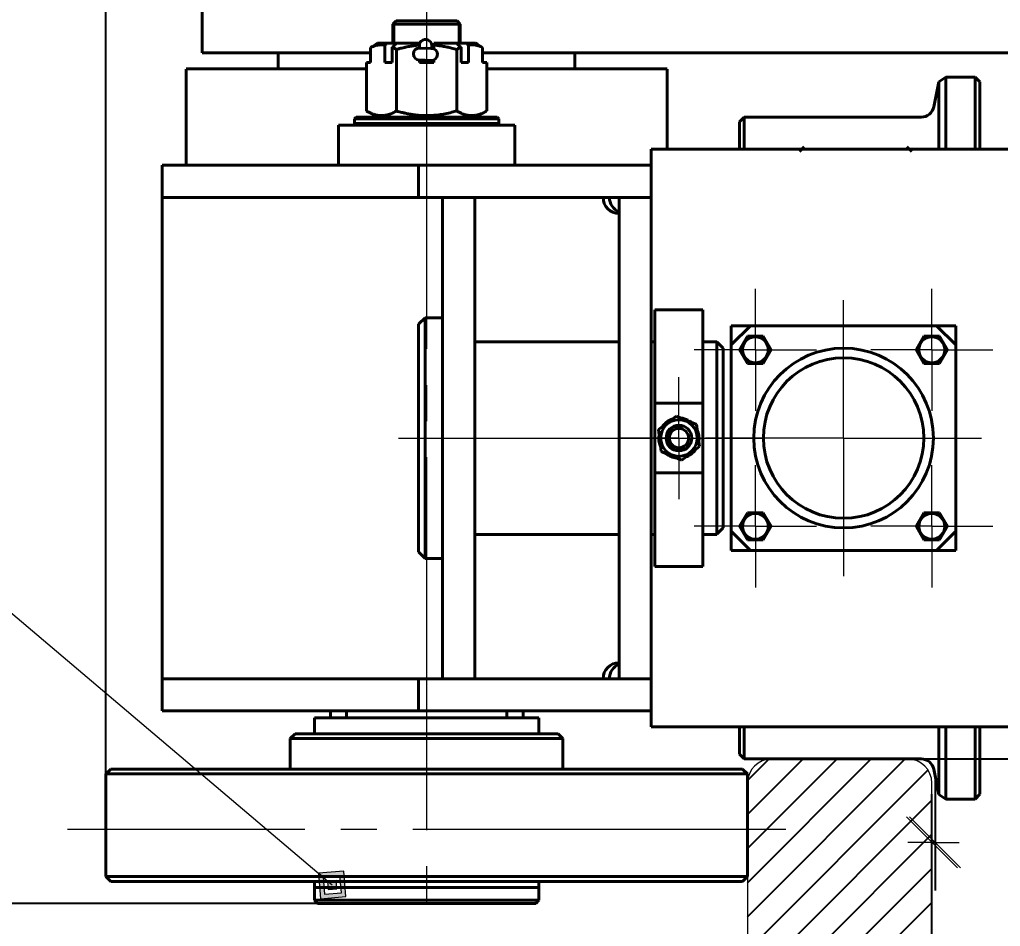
# Model space of a CAD drawing. Header units: millimetres. Extents: x 0 to 841, y 0 to 594.
# Drawn here: x 370.4 to 411.17, y 468.14 to 505.81 of the extents above; entities that cross this region are included whole.
import ezdxf

# ---------------------------------------------------------------- set-up
doc = ezdxf.new("R2010")
doc.units = ezdxf.units.MM
for name, pattern in [('K5LT32792', [0]), ('K5LT_AXLED', [19.996264, 15.496264, -1.5, 1.5, -1.5]), ('K5LT_BASIC', [0]), ('K5LT_THIN', [0])]:
    doc.linetypes.add(name, pattern=pattern)
doc.layers.add('Системный слой', color=7, linetype='Continuous')
doc.styles.add('KDIMTEXTSTYLE', font='GOST_AU.SHX', dxfattribs={"width": 0.96, "oblique": 15, "height": 5})
doc.dimstyles.new('KDIMSTYLE (0.07)', dxfattribs={"dimtxt": 5, "dimasz": 1, "dimexe": 2, "dimexo": 0.0625, "dimgap": 1, "dimtad": 1, "dimlfac": 15, "dimtxsty": 'KDIMTEXTSTYLE', "dimsah": 1, "dimcen": 0.09, "dimdle": 1, "dimadec": 0, "dimazin": 0, "dimtfac": 0.667, "dimtmove": 0, "dimatfit": 3, "dimfxl": 1, "dimtvp": 1, "dimtolj": 1, "dimtzin": 0, "dimarcsym": 0})

# ---------------------------------------------------------------- blocks, each defined once
blk = doc.blocks.new('U395')
at = {"layer": 'Системный слой', "color": 150, "linetype": 'K5LT_BASIC', "lineweight": 40, "true_color": 0x0080ff}
for p, q in [((387.323, 501.763), (384.389, 501.763)), ((390.256, 501.763), (387.323, 501.763))]:
    blk.add_line(p, q, dxfattribs=at)
blk = doc.blocks.new('U396')
at = {"layer": 'Системный слой', "color": 150, "linetype": 'K5LT_BASIC', "lineweight": 40, "true_color": 0x0080ff}
for p, q in [((387.323, 501.696), (384.323, 501.696)), ((390.323, 501.696), (387.323, 501.696))]:
    blk.add_line(p, q, dxfattribs=at)
blk = doc.blocks.new('U397')
at = {"layer": 'Системный слой', "color": 150, "linetype": 'K5LT_BASIC', "lineweight": 40, "true_color": 0x0080ff}
for p, q in [((387.323, 501.496), (384.323, 501.496)), ((390.323, 501.496), (387.323, 501.496))]:
    blk.add_line(p, q, dxfattribs=at)
blk = doc.blocks.new('U404')
at = {"layer": 'Системный слой', "color": 150, "linetype": 'K5LT_BASIC', "lineweight": 40, "true_color": 0x0080ff}
for start, end in [(110.2444, 144.2951), (62.8636, 84.2951), (50.2444, 51.9524), (170.2444, 204.2951), (350.2444, 24.2951), (230.2444, 264.2951), (290.2444, 324.2951)]:
    blk.add_arc((397.811, 488.429), 0.837, start, end, dxfattribs=at)
blk = doc.blocks.new('U415')
at = {"layer": 'Системный слой', "color": 150, "linetype": 'K5LT_BASIC', "lineweight": 40, "true_color": 0x0080ff}
for p, q in [((387.989, 478.429), (386.989, 478.429)), ((395.323, 478.429), (389.323, 478.429))]:
    blk.add_line(p, q, dxfattribs=at)
blk = doc.blocks.new('U417')
at = {"layer": 'Системный слой', "color": 150, "linetype": 'K5LT_BASIC', "lineweight": 40, "true_color": 0x0080ff}
for p, q in [((387.989, 498.429), (386.989, 498.429)), ((395.323, 498.429), (389.323, 498.429))]:
    blk.add_line(p, q, dxfattribs=at)
blk = doc.blocks.new('U429')
at = {"layer": 'Системный слой', "color": 150, "linetype": 'K5LT_BASIC', "lineweight": 40, "true_color": 0x0080ff}
for p, q in [((384.821, 503.763), (377.323, 503.763)), ((397.323, 503.763), (389.825, 503.763))]:
    blk.add_line(p, q, dxfattribs=at)
blk = doc.blocks.new('U438')
at = {"layer": 'Системный слой', "color": 150, "linetype": 'K5LT_BASIC', "lineweight": 40, "true_color": 0x0080ff}
for p, q in [((389.323, 492.429), (395.323, 492.429)), ((396.656, 492.429), (396.811, 492.429)), ((398.811, 492.429), (399.389, 492.429))]:
    blk.add_line(p, q, dxfattribs=at)
blk = doc.blocks.new('U439')
at = {"layer": 'Системный слой', "color": 150, "linetype": 'K5LT_BASIC', "lineweight": 40, "true_color": 0x0080ff}
for p, q in [((389.323, 484.429), (395.323, 484.429)), ((396.656, 484.429), (396.811, 484.429)), ((398.811, 484.429), (399.389, 484.429))]:
    blk.add_line(p, q, dxfattribs=at)
blk = doc.blocks.new('U440')
at = {"layer": 'Системный слой', "color": 150, "linetype": 'K5LT_BASIC', "lineweight": 40, "true_color": 0x0080ff}
for p, q in [((387.256, 493.429), (387.256, 488.429)), ((387.256, 488.429), (387.256, 483.429))]:
    blk.add_line(p, q, dxfattribs=at)
blk = doc.blocks.new('U441')
at = {"layer": 'Системный слой', "color": 150, "linetype": 'K5LT_BASIC', "lineweight": 40, "true_color": 0x0080ff}
for p, q in [((399.389, 492.429), (399.389, 488.429)), ((399.389, 488.429), (399.389, 484.429))]:
    blk.add_line(p, q, dxfattribs=at)
blk = doc.blocks.new('U442')
at = {"layer": 'Системный слой', "color": 150, "linetype": 'K5LT_BASIC', "lineweight": 40, "true_color": 0x0080ff}
for p, q in [((386.989, 493.163), (386.989, 488.429)), ((386.989, 488.429), (386.989, 483.696))]:
    blk.add_line(p, q, dxfattribs=at)
blk = doc.blocks.new('U443')
at = {"layer": 'Системный слой', "color": 150, "linetype": 'K5LT_BASIC', "lineweight": 40, "true_color": 0x0080ff}
for p, q in [((399.656, 492.163), (399.656, 488.429)), ((399.656, 488.429), (399.656, 484.696))]:
    blk.add_line(p, q, dxfattribs=at)
blk = doc.blocks.new('U447')
at = {"layer": 'Системный слой', "color": 150, "linetype": 'K5LT_BASIC', "lineweight": 40, "true_color": 0x0080ff}
for p, q in [((400.523, 500.429), (400.523, 501.763)), ((400.523, 475.096), (400.523, 476.429))]:
    blk.add_line(p, q, dxfattribs=at)
blk = doc.blocks.new('U448')
at = {"layer": 'Системный слой', "color": 150, "linetype": 'K5LT_BASIC', "lineweight": 40, "true_color": 0x0080ff}
for p, q in [((400.323, 500.429), (400.323, 501.563)), ((400.323, 475.296), (400.323, 476.429))]:
    blk.add_line(p, q, dxfattribs=at)
blk = doc.blocks.new('U449')
at = {"layer": 'Системный слой', "color": 150, "linetype": 'K5LT_BASIC', "lineweight": 40, "true_color": 0x0080ff}
for p, q in [((408.911, 500.429), (408.911, 503.429)), ((408.911, 473.429), (408.911, 476.429))]:
    blk.add_line(p, q, dxfattribs=at)
blk = doc.blocks.new('U450')
at = {"layer": 'Системный слой', "color": 150, "linetype": 'K5LT_BASIC', "lineweight": 40, "true_color": 0x0080ff}
for p, q in [((408.617, 500.429), (408.617, 503.233)), ((408.617, 473.626), (408.617, 476.429))]:
    blk.add_line(p, q, dxfattribs=at)
blk = doc.blocks.new('U456')
at = {"layer": 'Системный слой', "color": 150, "linetype": 'K5LT_BASIC', "lineweight": 40, "true_color": 0x0080ff}
for p, q in [((387.623, 504.599), (387.623, 504.755)), ((387.623, 504.029), (387.623, 504.141))]:
    blk.add_line(p, q, dxfattribs=at)
blk = doc.blocks.new('U457')
at = {"layer": 'Системный слой', "color": 150, "linetype": 'K5LT_BASIC', "lineweight": 40, "true_color": 0x0080ff}
for p, q in [((387.023, 504.755), (387.023, 504.634)), ((387.023, 504.134), (387.023, 504.029))]:
    blk.add_line(p, q, dxfattribs=at)
blk = doc.blocks.new('U477')
at = {"layer": 'Системный слой', "color": 150, "linetype": 'K5LT_BASIC', "lineweight": 40, "true_color": 0x0080ff}
for p, q in [((387.323, 501.429), (383.656, 501.429)), ((390.989, 501.429), (387.323, 501.429))]:
    blk.add_line(p, q, dxfattribs=at)
blk = doc.blocks.new('U478')
at = {"layer": 'Системный слой', "color": 150, "linetype": 'K5LT_BASIC', "lineweight": 40, "true_color": 0x0080ff}
for p, q in [((410.123, 500.429), (410.123, 503.429)), ((410.123, 473.429), (410.123, 476.429))]:
    blk.add_line(p, q, dxfattribs=at)
blk = doc.blocks.new('U479')
at = {"layer": 'Системный слой', "color": 150, "linetype": 'K5LT_BASIC', "lineweight": 40, "true_color": 0x0080ff}
for p, q in [((410.323, 500.429), (410.323, 503.229)), ((410.323, 473.629), (410.323, 476.429))]:
    blk.add_line(p, q, dxfattribs=at)
blk = doc.blocks.new('U480')
at = {"layer": 'Системный слой', "color": 150, "linetype": 'K5LT_BASIC', "lineweight": 40, "true_color": 0x0080ff}
for p, q in [((396.656, 498.429), (396.656, 500.429)), ((396.656, 476.429), (396.656, 478.429))]:
    blk.add_line(p, q, dxfattribs=at)
blk = doc.blocks.new('U481')
at = {"layer": 'Системный слой', "color": 150, "linetype": 'K5LT_BASIC', "lineweight": 40, "true_color": 0x0080ff}
for p, q in [((381.155, 504.429), (384.994, 504.429)), ((389.651, 504.429), (393.489, 504.429))]:
    blk.add_line(p, q, dxfattribs=at)
blk = doc.blocks.new('U492')
at = {"layer": 'Системный слой', "color": 150, "linetype": 'K5LT_BASIC', "lineweight": 40, "true_color": 0x0080ff}
for p, q in [((400.789, 493.096), (399.989, 493.096)), ((409.323, 493.096), (408.523, 493.096))]:
    blk.add_line(p, q, dxfattribs=at)
blk = doc.blocks.new('U493')
at = {"layer": 'Системный слой', "color": 150, "linetype": 'K5LT_BASIC', "lineweight": 40, "true_color": 0x0080ff}
for p, q in [((409.323, 492.296), (409.323, 493.096)), ((409.323, 483.763), (409.323, 484.563))]:
    blk.add_line(p, q, dxfattribs=at)
blk = doc.blocks.new('U494')
at = {"layer": 'Системный слой', "color": 150, "linetype": 'K5LT_BASIC', "lineweight": 40, "true_color": 0x0080ff}
for p, q in [((399.989, 483.763), (400.789, 483.763)), ((408.523, 483.763), (409.323, 483.763))]:
    blk.add_line(p, q, dxfattribs=at)
blk = doc.blocks.new('U495')
at = {"layer": 'Системный слой', "color": 150, "linetype": 'K5LT_BASIC', "lineweight": 40, "true_color": 0x0080ff}
for p, q in [((399.989, 493.096), (399.989, 492.296)), ((399.989, 484.563), (399.989, 483.763))]:
    blk.add_line(p, q, dxfattribs=at)
blk = doc.blocks.new('U505')
at = {"layer": 'Системный слой', "color": 30, "linetype": 'K5LT_AXLED', "lineweight": 18, "true_color": 0xff8000}
for q in [(404.656, 494.163), (398.923, 488.429), (404.656, 482.696), (410.389, 488.429)]:
    blk.add_line((404.656, 488.429), q, dxfattribs=at)
blk = doc.blocks.new('U506')
at = {"layer": 'Системный слой', "color": 30, "linetype": 'K5LT_AXLED', "lineweight": 18, "true_color": 0xff8000}
for q in [(408.323, 487.301), (405.784, 484.763), (408.323, 482.224), (410.861, 484.763)]:
    blk.add_line((408.323, 484.763), q, dxfattribs=at)
blk = doc.blocks.new('U507')
at = {"layer": 'Системный слой', "color": 30, "linetype": 'K5LT_AXLED', "lineweight": 18, "true_color": 0xff8000}
for q in [(400.989, 487.301), (398.451, 484.763), (400.989, 482.224), (403.528, 484.763)]:
    blk.add_line((400.989, 484.763), q, dxfattribs=at)
blk = doc.blocks.new('U508')
at = {"layer": 'Системный слой', "color": 30, "linetype": 'K5LT_AXLED', "lineweight": 18, "true_color": 0xff8000}
for q in [(397.811, 490.963), (395.278, 488.429), (397.811, 485.896), (400.345, 488.429)]:
    blk.add_line((397.811, 488.429), q, dxfattribs=at)
blk = doc.blocks.new('U509')
at = {"layer": 'Системный слой', "color": 30, "linetype": 'K5LT_AXLED', "lineweight": 18, "true_color": 0xff8000}
for q in [(400.989, 494.634), (398.451, 492.096), (400.989, 489.558), (403.528, 492.096)]:
    blk.add_line((400.989, 492.096), q, dxfattribs=at)
blk = doc.blocks.new('U510')
at = {"layer": 'Системный слой', "color": 30, "linetype": 'K5LT_AXLED', "lineweight": 18, "true_color": 0xff8000}
for q in [(408.323, 494.634), (405.784, 492.096), (408.323, 489.558), (410.861, 492.096)]:
    blk.add_line((408.323, 492.096), q, dxfattribs=at)
blk = doc.blocks.new('KDIMARROW_01')
at = {"layer": 'Системный слой'}
blk.add_hatch(color=0, dxfattribs=at).paths.add_polyline_path([(0, 0), (-5, 0.658), (-4.5, 0), (-5, -0.658)])
at = {"layer": 'Системный слой', "color": 0, "linetype": 'K5LT_THIN', "lineweight": 18}
for p, q in [((-4.5, 0), (-5, 0.658)), ((-5, 0.658), (0, 0)), ((0, 0), (-5, -0.658)), ((-5, -0.658), (-4.5, 0)), ((0, 0), (-1, 0))]:
    blk.add_line(p, q, dxfattribs=at)
blk = doc.blocks.new('KDIMARROW_02')
at = {"layer": 'Системный слой'}
blk.add_hatch(color=0, dxfattribs=at).paths.add_polyline_path([(4.5, 0), (5, 0.658), (0, 0), (5, -0.658)])
at = {"layer": 'Системный слой', "color": 0, "linetype": 'K5LT_THIN', "lineweight": 18}
for p, q in [((5, 0.658), (0, 0)), ((4.5, 0), (5, 0.658)), ((0, 0), (-1, 0)), ((0, 0), (5, -0.658)), ((0, 0), (7, 0)), ((5, -0.658), (4.5, 0))]:
    blk.add_line(p, q, dxfattribs=at)
blk = doc.blocks.new('KDIMARROW_13')
at = {"layer": 'Системный слой', "color": 0, "linetype": 'K5LT_THIN', "lineweight": 18}
for p, q in [((-1.061, 1.061), (1.061, -1.061)), ((0, 0), (-1, 0)), ((0, 0), (1, 0))]:
    blk.add_line(p, q, dxfattribs=at)
blk = doc.blocks.new('U527')
at = {"layer": 'Системный слой'}
h = blk.add_hatch(color=7, dxfattribs=at)
h.paths.add_polyline_path([(383.969, 469.377), (383.882, 470.434), (382.825, 470.347), (382.912, 469.29)])
h.paths.add_polyline_path([(383.778, 469.539), (383.72, 470.244), (383.015, 470.185), (383.074, 469.481)])
h.paths.add_polyline_path([(383.588, 469.701), (383.558, 470.053), (383.206, 470.024), (383.235, 469.671)])
at = {"layer": 'Системный слой', "color": 7, "linetype": 'K5LT_THIN', "lineweight": 18}
for p, q in [((310.767, 531.392), (383.397, 469.862)), ((383.882, 470.434), (382.825, 470.347)), ((383.015, 470.185), (382.825, 470.347)), ((382.825, 470.347), (382.912, 469.29)), ((383.72, 470.244), (383.015, 470.185)), ((383.206, 470.024), (383.015, 470.185)), ((383.015, 470.185), (383.074, 469.481)), ((383.778, 469.539), (383.72, 470.244)), ((383.969, 469.377), (383.882, 470.434)), ((383.558, 470.053), (383.206, 470.024)), ((383.206, 470.024), (383.235, 469.671)), ((383.235, 469.671), (383.588, 469.701)), ((383.588, 469.701), (383.558, 470.053)), ((382.912, 469.29), (383.969, 469.377)), ((383.074, 469.481), (383.778, 469.539))]:
    blk.add_line(p, q, dxfattribs=at)

msp = doc.modelspace()

# ---------------------------------------------------------------- hatches: boundary and pattern name
at = {"layer": 'Системный слой'}
h = msp.add_hatch(dxfattribs=at)
h.set_pattern_fill('', angle=45, style=0, pattern_type=0)
h.set_pattern_definition([(45, (0, 0), (-0.7071068, 0.7071068), [])])
h.paths.add_polyline_path([(404.49308, 467.09615), (404.49308, 471.76281), (400.65975, 471.76281), (400.65975, 467.09615)])
h.paths.add_polyline_path([(404.49308, 471.76281), (404.49308, 467.09615), (408.32641, 467.09615), (408.32641, 471.76281)])
h.paths.add_polyline_path([(404.49308, 471.76281), (408.32641, 471.76281), (408.32641, 474.09615), (408.27343, 474.41732), (408.12011, 474.70445), (407.8827, 474.92714), (407.58634, 475.06178), (407.32641, 475.09615), (404.49308, 475.09615)])
h.paths.add_polyline_path([(400.65975, 471.76281), (404.49308, 471.76281), (404.49308, 475.09615), (401.65975, 475.09615), (401.33858, 475.04317), (401.05144, 474.88985), (400.82875, 474.65243), (400.69412, 474.35607), (400.65975, 474.09615)])

# ---------------------------------------------------------------- linework, layer by layer
at = {"layer": 'Системный слой', "color": 150, "linetype": 'K5LT_BASIC', "lineweight": 40, "true_color": 0x0080ff}
for p, q in [((377.98881, 521.43225), (377.98881, 504.43225)), ((386.05605, 505.76281), (385.92271, 505.62948)), ((385.92271, 504.82948), (385.92271, 505.62948)), ((385.92271, 505.62948), (388.72271, 505.62948)), ((386.05605, 505.76281), (388.58938, 505.76281)), ((388.58938, 505.76281), (388.72271, 505.62948)), ((388.72271, 504.82948), (388.72271, 505.62948)), ((385.67066, 504.82948), (385.28636, 504.82948)), ((386.09493, 504.82948), (385.67066, 504.82948)), ((387.02271, 504.82948), (386.09493, 504.82948)), ((387.02271, 504.82948), (387.02271, 504.755)), ((388.5505, 504.82948), (387.62271, 504.82948)), ((387.62271, 504.82948), (387.62271, 504.755)), ((388.97477, 504.82948), (388.5505, 504.82948)), ((389.35907, 504.82948), (388.97477, 504.82948)), ((384.99407, 504.43225), (377.98881, 504.43225)), ((381.15548, 503.76281), (381.15548, 504.42948)), ((384.99407, 504.02948), (384.99407, 504.6623)), ((385.58131, 504.75726), (385.58131, 504.02948)), ((385.8919, 504.02948), (385.8919, 504.66526)), ((386.07179, 502.01888), (386.07179, 504.57342)), ((387.0296, 504.63423), (387.02271, 504.63443)), ((387.0296, 504.63423), (387.02993, 504.63422)), ((387.52972, 504.61974), (387.02993, 504.63422)), ((387.28016, 504.62697), (387.50415, 504.62048)), ((388.57364, 502.01888), (388.57364, 504.57342)), ((388.75353, 504.66526), (388.75353, 504.02948)), ((389.06412, 504.02948), (389.06412, 504.75726)), ((389.65136, 504.6623), (389.65136, 504.02948)), ((411.48881, 504.43225), (389.65136, 504.43225)), ((393.48881, 503.76281), (393.48881, 504.42948)), ((384.82086, 502.01888), (384.82086, 504.02948)), ((384.99407, 504.02948), (384.82086, 504.02948)), ((385.8919, 504.02948), (385.58131, 504.02948)), ((387.51524, 504.11995), (387.01545, 504.13443)), ((387.62271, 504.02948), (387.02271, 504.02948)), ((387.04102, 504.13369), (387.26501, 504.1272)), ((389.06412, 504.02948), (388.75353, 504.02948)), ((389.82457, 504.02948), (389.65136, 504.02948)), ((389.82457, 502.01888), (389.82457, 504.02948)), ((377.32271, 503.76281), (377.32271, 499.76281)), ((397.32271, 503.76281), (397.32271, 500.42948)), ((408.61672, 503.23336), (408.40836, 502.19155)), ((408.61672, 503.23336), (408.91089, 503.42948)), ((410.12271, 503.42948), (408.91089, 503.42948)), ((410.12271, 503.42948), (410.32271, 503.22948)), ((385.26438, 501.76281), (384.82086, 502.01888)), ((389.38105, 501.76281), (389.82457, 502.01888)), ((384.32271, 501.69615), (384.38938, 501.76281)), ((384.32271, 501.69615), (384.32271, 501.49615)), ((390.32271, 501.69615), (390.25605, 501.76281)), ((390.32271, 501.69615), (390.32271, 501.49615)), ((400.32271, 501.56281), (400.52271, 501.76281)), ((407.88538, 501.76281), (400.52271, 501.76281)), ((383.65605, 501.42948), (383.65605, 499.76281)), ((384.32271, 501.49615), (384.38938, 501.42948)), ((390.32271, 501.49615), (390.25605, 501.42948)), ((390.98938, 501.42948), (390.98938, 499.76281)), ((396.65605, 500.42948), (413.98938, 500.42948)), ((376.32271, 499.76281), (376.32271, 498.42948)), ((381.98938, 499.76281), (376.32271, 499.76281)), ((386.98938, 499.76281), (381.98938, 499.76281)), ((386.98938, 499.76281), (386.98938, 498.42948)), ((396.65605, 499.76281), (386.98938, 499.76281)), ((376.32271, 498.42948), (376.32271, 478.42948)), ((381.98938, 498.42948), (376.32271, 498.42948)), ((386.98938, 498.42948), (381.98938, 498.42948)), ((387.98938, 478.42948), (387.98938, 498.42948)), ((387.98938, 498.42948), (389.32271, 498.42948)), ((389.32271, 478.42948), (389.32271, 498.42948)), ((395.32215, 498.42948), (395.32215, 497.81872)), ((395.32271, 478.42948), (395.32271, 498.42948)), ((395.32271, 498.42948), (396.65605, 498.42948)), ((396.65605, 478.42948), (396.65605, 498.42948)), ((398.81138, 493.76281), (396.81138, 493.76281)), ((396.81138, 489.87632), (396.81138, 493.76281)), ((398.81138, 489.87632), (398.81138, 493.76281)), ((387.25605, 493.42948), (386.98938, 493.16281)), ((387.25605, 493.42948), (387.98938, 493.42948)), ((400.78938, 493.09615), (399.98938, 492.29615)), ((400.78938, 493.09615), (408.52271, 493.09615)), ((409.32271, 492.29615), (408.52271, 493.09615)), ((400.33505, 492.09615), (400.66222, 492.66281)), ((400.66222, 492.66281), (401.31655, 492.66281)), ((401.31655, 492.66281), (401.64371, 492.09615)), ((407.66838, 492.09615), (407.99555, 492.66281)), ((407.99555, 492.66281), (408.64988, 492.66281)), ((408.64988, 492.66281), (408.97704, 492.09615)), ((399.65605, 492.16281), (399.38938, 492.42948)), ((399.98938, 484.56281), (399.98938, 492.29615)), ((409.32271, 492.29615), (409.32271, 484.56281)), ((400.66222, 491.52948), (400.33505, 492.09615)), ((401.64371, 492.09615), (401.31655, 491.52948)), ((407.99555, 491.52948), (407.66838, 492.09615)), ((408.97704, 492.09615), (408.64988, 491.52948)), ((401.31655, 491.52948), (400.66222, 491.52948)), ((408.64988, 491.52948), (407.99555, 491.52948)), ((398.81138, 489.87632), (396.81138, 489.87632)), ((396.81138, 489.87632), (396.81138, 486.98264)), ((398.81138, 489.87632), (398.81138, 486.98264)), ((396.95937, 488.78642), (397.69449, 489.34582)), ((397.69449, 489.34582), (398.5465, 488.98888)), ((398.1758, 489.14418), (398.19299, 489.17405)), ((398.26343, 489.13351), (398.25136, 489.11253)), ((398.32703, 489.08835), (398.32354, 489.08229)), ((398.5465, 488.98888), (398.6634, 488.07255)), ((397.07626, 487.87008), (396.95937, 488.78642)), ((398.6634, 488.07255), (397.92827, 487.51315)), ((397.92827, 487.51315), (397.07626, 487.87008)), ((396.81138, 483.09615), (396.81138, 486.98264)), ((398.81138, 486.98264), (396.81138, 486.98264)), ((398.81138, 483.09615), (398.81138, 486.98264)), ((400.33505, 484.76281), (400.66222, 485.32948)), ((400.66222, 485.32948), (401.31655, 485.32948)), ((401.31655, 485.32948), (401.64371, 484.76281)), ((407.66838, 484.76281), (407.99555, 485.32948)), ((407.99555, 485.32948), (408.64988, 485.32948)), ((408.64988, 485.32948), (408.97704, 484.76281)), ((399.65605, 484.69615), (399.38938, 484.42948)), ((399.98938, 484.56281), (400.78938, 483.76281)), ((400.66222, 484.19615), (400.33505, 484.76281)), ((401.64371, 484.76281), (401.31655, 484.19615)), ((407.99555, 484.19615), (407.66838, 484.76281)), ((408.52271, 483.76281), (409.32271, 484.56281)), ((408.97704, 484.76281), (408.64988, 484.19615)), ((401.31655, 484.19615), (400.66222, 484.19615)), ((408.64988, 484.19615), (407.99555, 484.19615)), ((387.25605, 483.42948), (386.98938, 483.69615)), ((408.52271, 483.76281), (400.78938, 483.76281)), ((387.25605, 483.42948), (387.98938, 483.42948)), ((398.81138, 483.09615), (396.81138, 483.09615)), ((376.32271, 478.42948), (376.32271, 477.09615)), ((381.98938, 478.42948), (376.32271, 478.42948)), ((386.98938, 478.42948), (381.98938, 478.42948)), ((386.98938, 478.42948), (386.98938, 477.09615)), ((387.98938, 478.42948), (389.32271, 478.42948)), ((395.32271, 478.42948), (396.65605, 478.42948)), ((381.98938, 477.09615), (376.32271, 477.09615)), ((386.98938, 477.09615), (381.98938, 477.09615)), ((383.33298, 477.09615), (383.33298, 476.80802)), ((383.98938, 476.80802), (383.98938, 477.09615)), ((396.65605, 477.09615), (386.98938, 477.09615)), ((390.65605, 476.80802), (390.65605, 477.09615)), ((391.33298, 477.09615), (391.33298, 476.80802)), ((382.65605, 476.80802), (382.65605, 476.14135)), ((391.98938, 476.80802), (382.65605, 476.80802)), ((391.98938, 476.80802), (391.98938, 476.14135)), ((413.98938, 476.42948), (396.65605, 476.42948)), ((381.65605, 475.94135), (381.85605, 476.14135)), ((381.65605, 475.94135), (381.65605, 474.67468)), ((392.98938, 475.94135), (381.65605, 475.94135)), ((392.78938, 476.14135), (381.85605, 476.14135)), ((392.98938, 475.94135), (392.78938, 476.14135)), ((392.98938, 475.94135), (392.98938, 474.67468)), ((400.32271, 475.29615), (400.52271, 475.09615)), ((407.88538, 475.09615), (400.52271, 475.09615)), ((373.98938, 474.47468), (374.18938, 474.67468)), ((400.45605, 474.67468), (374.18938, 474.67468)), ((400.65605, 474.47468), (400.45605, 474.67468)), ((408.61672, 473.6256), (408.40836, 474.66741)), ((400.65605, 474.47468), (373.98938, 474.47468)), ((373.98938, 474.47468), (373.98938, 470.20802)), ((400.65605, 474.47468), (400.65605, 470.20802)), ((408.61672, 473.6256), (408.91089, 473.42948)), ((410.12271, 473.42948), (408.91089, 473.42948)), ((410.12271, 473.42948), (410.32271, 473.62948)), ((400.65605, 470.20802), (373.98938, 470.20802)), ((374.18938, 470.00802), (373.98938, 470.20802)), ((400.45605, 470.00802), (400.65605, 470.20802)), ((400.45605, 470.00802), (374.18938, 470.00802)), ((382.65605, 469.76281), (382.65605, 470.00802)), ((382.65605, 469.76281), (391.98938, 469.76281)), ((382.65605, 469.22948), (382.65605, 469.76281)), ((382.65605, 469.76281), (391.98938, 469.76281)), ((391.98938, 469.76281), (391.98938, 470.00802)), ((391.98938, 469.22948), (391.98938, 469.76281)), ((382.65605, 469.22948), (382.78938, 469.09615)), ((382.65605, 469.22948), (391.98938, 469.22948)), ((382.78938, 469.09615), (391.85605, 469.09615)), ((391.98938, 469.22948), (391.85605, 469.09615))]:
    msp.add_line(p, q, dxfattribs=at)
at = {"layer": 'Системный слой', "color": 30, "linetype": 'K5LT_AXLED', "lineweight": 18, "true_color": 0xff8000}
for p, q in [((387.32271, 507.62948), (387.32271, 466.29615)), ((386.15605, 488.42948), (401.38938, 488.42948)), ((402.2525, 472.16281), (372.39293, 472.16281))]:
    msp.add_line(p, q, dxfattribs=at)
at = {"layer": 'Системный слой', "color": 7, "linetype": 'K5LT_THIN', "lineweight": 18}
for p, q in [((385.99488, 505.62948), (385.99488, 505.70165)), ((385.99488, 504.82948), (385.99488, 505.62948)), ((388.65055, 505.62948), (388.65055, 505.70165)), ((388.65055, 504.82948), (388.65055, 505.62948))]:
    msp.add_line(p, q, dxfattribs=at)
at = {"layer": 'Системный слой', "color": 180, "linetype": 'K5LT32792', "lineweight": 40, "true_color": 0x3f00ff}
for p, q in [((402.82215, 500.33058), (403.02215, 500.53058)), ((407.48881, 500.33058), (407.28881, 500.53058))]:
    msp.add_line(p, q, dxfattribs=at)
at = {"layer": 'Системный слой', "color": 7, "linetype": 'K5LT_THIN', "lineweight": 18}
msp.add_lwpolyline([(408.32641, 467.09615), (408.32641, 474.09615, 0.41421356), (407.32641, 475.09615), (401.65975, 475.09615, 0.41421356), (400.65975, 474.09615), (400.65975, 467.09615)], format="xyb", dxfattribs=at)
at = {"layer": 'Системный слой', "color": 150, "linetype": 'K5LT_BASIC', "lineweight": 40, "true_color": 0x0080ff}
for centre, radius in [((400.98938, 492.09615), 0.53833), ((408.32271, 492.09615), 0.53833), ((404.65605, 488.42948), 3.73333), ((404.65605, 488.42948), 3.33333), ((397.81138, 488.42948), 0.76), ((397.81138, 488.42948), 0.53333), ((397.81138, 488.42948), 0.4), ((400.98938, 484.76281), 0.53833), ((408.32271, 484.76281), 0.53833)]:
    msp.add_circle(centre, radius, dxfattribs=at)
for centre, radius, start, end in [((508.05263, 353.32766), 194.75664, 128.9310027, 128.9648017), ((387.27419, 504.71935), 0.26667, 338.120761, 160.566474), ((266.5928, 353.32766), 194.75664, 51.0351983, 51.0689973), ((381.68215, 504.53615), 0.10667, 270, 283.081837), ((387.02269, 504.38433), 0.25, 88.340457, 268.340457), ((387.52248, 504.36985), 0.25, 268.340457, 88.340457), ((392.96215, 504.53615), 0.10667, 256.918163, 270), ((407.88538, 502.29615), 0.53333, 270, 348.690068), ((395.32271, 498.42948), 0.66667, 180, 270), ((395.58938, 498.42948), 0.66667, 180, 246.421822), ((397.81138, 488.42948), 0.83667, 51.952436, 57.295913), ((395.32271, 478.42948), 0.66667, 90, 180), ((395.58938, 478.42948), 0.66667, 113.578178, 180), ((407.88538, 474.56281), 0.53333, 11.309932, 90)]:
    msp.add_arc(centre, radius, start, end, dxfattribs=at)
at = {"layer": 'Системный слой', "color": 7, "linetype": 'K5LT_THIN', "lineweight": 18}
msp.add_arc((397.81138, 488.42948), 0.47921, 70, 340, dxfattribs=at)
at = {"layer": 'Системный слой', "color": 150, "linetype": 'K5LT_BASIC', "lineweight": 40, "true_color": 0x0080ff}
for points in [[(385.28636, 504.82948), (385.1889, 504.77381), (385.09147, 504.71808), (384.99407, 504.6623)], [(386.09493, 504.82948), (386.02723, 504.77479), (385.95955, 504.72005), (385.8919, 504.66526)], [(388.5505, 504.82948), (388.6182, 504.77479), (388.68588, 504.72005), (388.75353, 504.66526)], [(389.35907, 504.82948), (389.45653, 504.77381), (389.55396, 504.71808), (389.65136, 504.6623)]]:
    msp.add_open_spline(points, degree=3, dxfattribs=at)
for points, knots in [([(385.58131, 504.75726), (385.54946, 504.76181), (385.49239, 504.76711), (385.41572, 504.76724), (385.35489, 504.76299), (385.29672, 504.75565), (385.23008, 504.74322), (385.14471, 504.72078), (385.06423, 504.69235), (385.01184, 504.67021), (384.99407, 504.6623)], [0, 0, 0, 0, 1.78226957, 3.18733964, 4.27703943, 5.1783089, 6.44015344, 8.0120021, 9.98337751, 11, 11, 11, 11]), ([(389.65136, 504.6623), (389.62109, 504.67577), (389.57289, 504.69538), (389.50762, 504.71763), (389.45747, 504.73223), (389.40479, 504.74507), (389.34536, 504.75634), (389.27509, 504.76485), (389.20106, 504.76795), (389.12986, 504.76519), (389.08489, 504.76023), (389.06412, 504.75726)], [0, 0, 0, 0, 1.88847081, 2.99386071, 4.03155251, 4.97351987, 6.225152, 7.66606335, 9.25848739, 10.73191179, 12, 12, 12, 12]), ([(386.07179, 504.57342), (386.04645, 504.58804), (385.98677, 504.62094), (385.9266, 504.65002), (385.8919, 504.66526)], [0, 0, 0, 0, 2.13024488, 5, 5, 5, 5]), ([(387.02271, 504.755), (386.95987, 504.75002), (386.83962, 504.73755), (386.64915, 504.70931), (386.50352, 504.68121), (386.34968, 504.64718), (386.22279, 504.6158), (386.11488, 504.58585), (386.07179, 504.57342)], [0, 0, 0, 0, 1.75439583, 3.36481032, 5.36117928, 5.88227823, 7.75128631, 9, 9, 9, 9]), ([(388.57364, 504.57342), (388.50262, 504.59392), (388.36865, 504.63014), (388.16716, 504.67665), (387.98084, 504.71184), (387.79824, 504.7384), (387.68233, 504.75028), (387.62271, 504.755)], [0, 0, 0, 0, 1.82936018, 3.43392936, 5.11698102, 6.5204729, 8, 8, 8, 8]), ([(388.75353, 504.66526), (388.71523, 504.64844), (388.65508, 504.61909), (388.59543, 504.586), (388.57364, 504.57342)], [0, 0, 0, 0, 3.16757557, 5, 5, 5, 5]), ([(384.82086, 502.01888), (384.86355, 501.99423), (384.92659, 501.96061), (385.01771, 501.91897), (385.08055, 501.89409), (385.13862, 501.87452), (385.18488, 501.86091), (385.22912, 501.84994), (385.27092, 501.8414), (385.3098, 501.83499), (385.34896, 501.83013), (385.3945, 501.82637), (385.4445, 501.82482), (385.49305, 501.82618), (385.53353, 501.8292), (385.57897, 501.83424), (385.63497, 501.84342), (385.70131, 501.85884), (385.76634, 501.87815), (385.84027, 501.90458), (385.94243, 501.94825), (386.02262, 501.99049), (386.07179, 502.01888)], [0, 0, 0, 0, 2.41473587, 3.54236557, 5.07783802, 5.89464333, 6.74152157, 7.61843389, 8.3161695, 9.02396657, 9.73757017, 10.44705899, 11.49973994, 12.45334055, 13.0842207, 13.70002283, 14.92616888, 16.13708269, 17.32930249, 18.49719456, 20.21493166, 23, 23, 23, 23]), ([(386.07179, 502.01888), (386.1432, 501.99827), (386.26913, 501.96423), (386.4512, 501.9218), (386.59116, 501.89409), (386.70729, 501.87452), (386.79983, 501.86091), (386.8883, 501.84994), (386.97593, 501.84098), (387.05371, 501.8347), (387.13203, 501.82996), (387.21907, 501.82637), (387.32405, 501.82474), (387.44382, 501.82666), (387.56983, 501.83275), (387.7, 501.84342), (387.83269, 501.85884), (387.96275, 501.87815), (388.14318, 501.9104), (388.34709, 501.95623), (388.50702, 501.99965), (388.57364, 502.01888)], [0, 0, 0, 0, 1.93170752, 3.38834967, 4.85706245, 5.63835449, 6.44841194, 7.28719763, 7.95459691, 8.73703526, 9.31419756, 9.99283903, 10.99975125, 12.04121461, 13.10436966, 14.27720501, 15.4354704, 16.57585456, 17.69296871, 20.19533411, 22, 22, 22, 22]), ([(388.57364, 502.01888), (388.61633, 501.99423), (388.67936, 501.96061), (388.77048, 501.91897), (388.83333, 501.89409), (388.89139, 501.87452), (388.93766, 501.86091), (388.98189, 501.84994), (389.02369, 501.8414), (389.06258, 501.83499), (389.10173, 501.83013), (389.14728, 501.82637), (389.19728, 501.82482), (389.24583, 501.82618), (389.28631, 501.8292), (389.33175, 501.83424), (389.38774, 501.84342), (389.45409, 501.85884), (389.51912, 501.87815), (389.59305, 501.90458), (389.69521, 501.94825), (389.7754, 501.99049), (389.82457, 502.01888)], [0, 0, 0, 0, 2.41473587, 3.54236557, 5.07783802, 5.89464333, 6.74152157, 7.61843389, 8.3161695, 9.02396657, 9.73757017, 10.44705899, 11.49973994, 12.45334055, 13.0842207, 13.70002283, 14.92616888, 16.13708269, 17.32930249, 18.49719456, 20.21493166, 23, 23, 23, 23])]:
    msp.add_open_spline(points, degree=3, knots=knots, dxfattribs=at)

# ---------------------------------------------------------------- block references
at = {"layer": 'Системный слой'}
for name in ['U527', 'U481', 'U457', 'U456', 'U429', 'U450', 'U449', 'U478', 'U479', 'U396', 'U395', 'U448', 'U447', 'U477', 'U397', 'U480', 'U417', 'U509', 'U510', 'U505', 'U440', 'U442', 'U492', 'U495', 'U493', 'U438', 'U441', 'U443', 'U508', 'U404', 'U507', 'U506', 'U439', 'U494', 'U415']:
    msp.add_blockref(name, (0, 0), dxfattribs=at)

# ---------------------------------------------------------------- dimensions: what is measured, and where the dimension line sits
at = {"layer": 'Системный слой', "color": 7}
for base, p1, p2, location, override in [((446.32271, 537.48129), (373.98938, 472.16281), (446.32271, 478.42948), (410.15605, 537.48129), {"dimexo": 0, "dimpost": '\\H3.5;\\W0.965;\\Q15;<>', "dimblk1": 'KDIMARROW_01', "dimblk2": 'KDIMARROW_01', "dimse1": 0, "dimse2": 0, "dimclrt": 7, "dimtolj": 1}), ((408.32641, 471.62887), (408.4611, 474.40371), (408.32641, 467.42948), (416.98238, 466.09615), {"dimexo": 0, "dimtoh": 1, "dimpost": '\\H3.5;\\W0.965;\\Q15;<>', "dimblk1": 'KDIMARROW_13', "dimblk2": 'KDIMARROW_13', "dimse1": 0, "dimse2": 0, "dimclrt": 7, "dimtmove": 1, "dimtolj": 1})]:
    msp.add_linear_dim(base=base, p1=p1, p2=p2, location=location, dimstyle='KDIMSTYLE (0.07)', override=override, dxfattribs=at).render()
msp.add_linear_dim(base=(408.08881, 524.39608), p1=(437.2395, 505.08513), p2=(408.08881, 512.93225), location=(409.12271, 530.42376), text='\\H3.5;\\W0.965;\\Q15;\\H3.5;\\W0.965;\\Q15;\\Q15;390', dimstyle='KDIMSTYLE (0.07)', override={"dimexo": 0, "dimtoh": 1, "dimblk1": 'KDIMARROW_01', "dimblk2": 'KDIMARROW_01', "dimse1": 0, "dimse2": 0, "dimclrt": 7, "dimtmove": 1, "dimtolj": 1}, dxfattribs=at).render()
for base, p1, p2, location, override in [((437.2395, 475.09615), (409.65975, 467.09615), (407.32641, 475.09615), (437.2395, 456.52977), {"dimexo": 0, "dimpost": '\\H3.5;\\W0.965;\\Q15;<>\\H3.5;\\W0.965;\\Q15;\\Q15;*', "dimblk1": 'KDIMARROW_02', "dimblk2": 'KDIMARROW_02', "dimse1": 0, "dimse2": 0, "dimclrt": 7, "dimtolj": 1}), ((345.14325, 467.09615), (383.46379, 469.09615), (380.32641, 467.09615), (345.14325, 458.46816), {"dimexo": 0, "dimpost": '\\H3.5;\\W0.965;\\Q15;<>', "dimblk1": 'KDIMARROW_02', "dimblk2": 'KDIMARROW_02', "dimse1": 0, "dimse2": 0, "dimclrt": 7, "dimtolj": 1})]:
    msp.add_linear_dim(base=base, p1=p1, p2=p2, angle=90, location=location, dimstyle='KDIMSTYLE (0.07)', override=override, dxfattribs=at).render()

doc.saveas('drawing.dxf')
